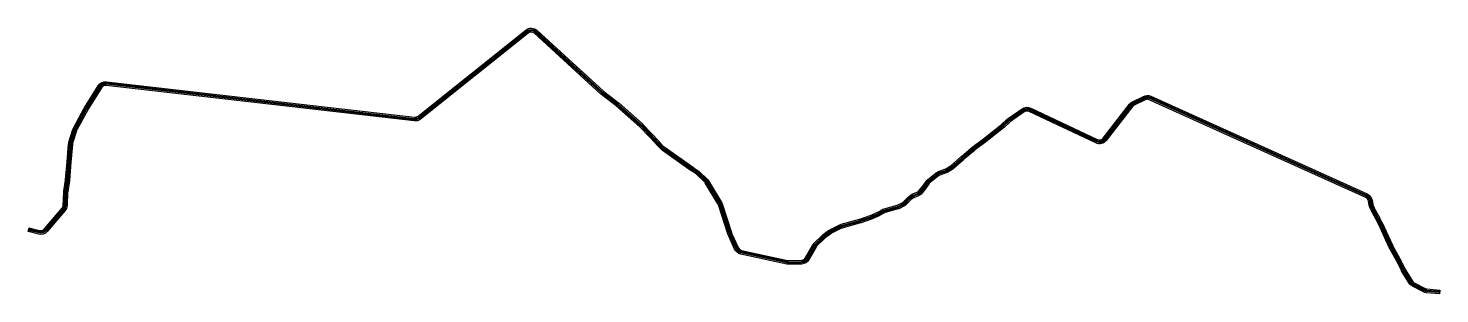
# Model space of a CAD drawing. Header units: millimetres. Extents: x 524447 to 527160, y 4753471 to 4753982.
import ezdxf

# ---------------------------------------------------------------- set-up
doc = ezdxf.new("R2010")
doc.units = ezdxf.units.MM
for name, color, linetype in [('.. SER TEMPORAL', 6, 'Continuous'), ('.. zanja', 253, 'Continuous'), ('..servidumbre permanente subt', 150, 'Continuous'), ('..ZIER-S25-SOTERRADO', 2, 'Continuous')]:
    doc.layers.add(name, color=color, linetype=linetype)

msp = doc.modelspace()

# ---------------------------------------------------------------- linework, layer by layer
at = {"layer": '.. SER TEMPORAL'}
msp.add_lwpolyline([(527160.4, 4753478), (527159.7, 4753470.7), (527135, 4753472.8, -0.098905), (527128.8, 4753474.6), (527108, 4753485.3, -0.133635), (527101.6, 4753491.2), (527087.7, 4753513.4, -0.034845), (527086.6, 4753515.4), (527080.6, 4753528.3, 0.017054), (527080.3, 4753528.8), (527063.2, 4753560.1, -0.017822), (527062.7, 4753561.2), (527043, 4753604.2, 0.015424), (527042.7, 4753604.7), (527037.9, 4753613.8, 0.002993), (527037.8, 4753613.9), (527030.3, 4753627.6, -0.021523), (527029.7, 4753628.9), (527025.7, 4753637.8, -0.065864), (527024.5, 4753642), (527023.4, 4753649.2, 0.253295), (527018, 4753656.3), (526602, 4753844.4, 0.22428), (526594, 4753844.3), (526573.3, 4753834, 0.113865), (526570, 4753831.4), (526519.4, 4753766.1, -0.351883), (526499.1, 4753761.2), (526371.2, 4753821.7, 0.267792), (526361.9, 4753821), (526335, 4753802.4, 0.038765), (526333.9, 4753801.4), (526323.1, 4753791.2, -0.024566), (526321.8, 4753790.1), (526287.8, 4753763.6, -0.001146), (526287.7, 4753763.6), (526265.6, 4753746.5, 0.01188), (526265.2, 4753746.2), (526245.1, 4753729.1, 0.006278), (526244.9, 4753728.9), (526226, 4753712, -0.048358), (526223.4, 4753710.1), (526214.7, 4753705, -0.047735), (526211.9, 4753703.6), (526199.7, 4753699.3, 0.079427), (526197.1, 4753697.8), (526190.8, 4753692.9, 0.001847), (526190.7, 4753692.8), (526181, 4753685.1, 0.075925), (526179, 4753683), (526172.9, 4753674.1, -0.022951), (526172, 4753672.9), (526164.9, 4753664.3, -0.122965), (526158.4, 4753659.5), (526150.7, 4753656.3, 0.043674), (526149.3, 4753655.5), (526144.8, 4753652.7, 0.062189), (526143.1, 4753651.2), (526135.1, 4753642.8, -0.08762), (526130.4, 4753639.3), (526122.3, 4753635.2, -0.049614), (526119.2, 4753634), (526094.2, 4753627.2, 0.069646), (526091.8, 4753626.2), (526084.7, 4753621.9, -0.030469), (526082.9, 4753620.9), (526069.3, 4753614.8, -0.022758), (526067.9, 4753614.2), (526048.2, 4753607.5, -0.015346), (526047.2, 4753607.1), (526012.1, 4753597.4, 0.047684), (526010.4, 4753596.8), (525991.3, 4753587.2, 0.042135), (525989.9, 4753586.4), (525979.3, 4753578.7, 0.038023), (525978.2, 4753577.8), (525963.3, 4753563, 0.068337), (525961.8, 4753561), (525947.9, 4753536.5, -0.263395), (525933.8, 4753528.1), (525909.2, 4753527.5, -0.060254), (525905.2, 4753527.8), (525816.8, 4753547.3, -0.237102), (525805.1, 4753556.7), (525792.5, 4753584.7, -0.027488), (525791.9, 4753586.4), (525773.9, 4753641.9, 0.056724), (525773, 4753643.8), (525748.5, 4753684.6, 0.068263), (525746.9, 4753686.6), (525732.4, 4753700.3, 0.043595), (525731.1, 4753701.4), (525722.1, 4753707.3, -0.008238), (525721.6, 4753707.7), (525665.6, 4753747.4, -0.051959), (525663, 4753749.7), (525654.8, 4753758.5, 0.002556), (525654.7, 4753758.6), (525623.6, 4753791.6, 0.022094), (525623, 4753792.2), (525578.1, 4753832, 0.016571), (525577.6, 4753832.4), (525549.1, 4753854.5, -0.020476), (525548, 4753855.4), (525420.3, 4753972.3, 0.36984), (525408.2, 4753972.7), (525201.4, 4753807, -0.200237), (525189.1, 4753803.5), (524597.2, 4753871.8, 0.290057), (524588.2, 4753867.5), (524562, 4753825.3, 0.014385), (524561.7, 4753824.8), (524540.7, 4753786.3, 0.05018), (524540, 4753784.6), (524532.6, 4753760.5, 0.055408), (524532.2, 4753758.5), (524529.6, 4753724.3, -0.001646), (524529.6, 4753724.2), (524526.7, 4753689.7, -0.01661), (524526.5, 4753688.6), (524523.3, 4753667.3, 0.025561), (524523.2, 4753666.4), (524522, 4753640.5, -0.166835), (524518, 4753630.5), (524484, 4753590.8, -0.285908), (524467.2, 4753585.5), (524447.4, 4753590.6), (524449.3, 4753597.8), (524469, 4753592.7, 0.285908), (524478.4, 4753595.6), (524512.4, 4753635.3, 0.166835), (524514.7, 4753640.9), (524515.9, 4753666.7, -0.025561), (524516.1, 4753668.4), (524519.3, 4753689.7, 0.01661), (524519.3, 4753690.3), (524522.2, 4753724.8, 0.001646), (524522.2, 4753724.9), (524524.9, 4753759.1, -0.055408), (524525.6, 4753762.7), (524533, 4753786.8, -0.05018), (524534.3, 4753789.9), (524555.2, 4753828.3, -0.014385), (524555.7, 4753829.1), (524582, 4753871.4, -0.290057), (524598.1, 4753879.1), (525189.9, 4753810.8, 0.200237), (525196.8, 4753812.8), (525403.6, 4753978.5, -0.36984), (525425.3, 4753977.8), (525553, 4753860.8, 0.020476), (525553.6, 4753860.3), (525582.1, 4753838.2, -0.016571), (525582.9, 4753837.5), (525627.9, 4753797.7, -0.022094), (525628.9, 4753796.7), (525660.1, 4753763.7, -0.002556), (525660.2, 4753763.5), (525668.4, 4753754.6, 0.051959), (525669.8, 4753753.4), (525725.9, 4753713.7, 0.008238), (525726.1, 4753713.5), (525735.2, 4753707.5, -0.043595), (525737.5, 4753705.7), (525752, 4753691.9, -0.068263), (525754.8, 4753688.4), (525779.3, 4753647.6, -0.056724), (525780.9, 4753644.1), (525798.8, 4753588.7, 0.027488), (525799.2, 4753587.7), (525811.8, 4753559.7, 0.237102), (525818.3, 4753554.4), (525906.8, 4753535, 0.060254), (525909, 4753534.8), (525933.6, 4753535.4, 0.263395), (525941.5, 4753540.1), (525955.4, 4753564.6, -0.068337), (525958.2, 4753568.2), (525973.1, 4753583, -0.038023), (525975, 4753584.6), (525985.6, 4753592.4, -0.042135), (525988, 4753593.8), (526007.1, 4753603.3, -0.047684), (526010.1, 4753604.5), (526045.3, 4753614.2, 0.015346), (526045.8, 4753614.4), (526065.5, 4753621.2, 0.022758), (526066.3, 4753621.5), (526079.9, 4753627.6, 0.030469), (526080.9, 4753628.2), (526088, 4753632.5, -0.069646), (526092.2, 4753634.3), (526117.3, 4753641.1, 0.049614), (526119, 4753641.8), (526127.1, 4753645.9, 0.08762), (526129.7, 4753647.8), (526137.7, 4753656.3, -0.062189), (526140.9, 4753658.9), (526145.3, 4753661.7, -0.043674), (526147.9, 4753663.1), (526155.6, 4753666.3, 0.122965), (526159.3, 4753668.9), (526166.4, 4753677.5, 0.022951), (526166.9, 4753678.2), (526173, 4753687.2, -0.075925), (526176.4, 4753690.9), (526186.1, 4753698.6, -0.001847), (526186.2, 4753698.7), (526192.6, 4753703.6, -0.079427), (526197.2, 4753706.2), (526209.4, 4753710.5, 0.047735), (526211, 4753711.3), (526219.6, 4753716.5, 0.048358), (526221.1, 4753717.5), (526240, 4753734.4, -0.006278), (526240.3, 4753734.7), (526260.4, 4753751.8, -0.01188), (526261.1, 4753752.3), (526283.2, 4753769.4, 0.001146), (526283.3, 4753769.4), (526317.3, 4753795.9, 0.024566), (526318, 4753796.5), (526328.8, 4753806.8, -0.038765), (526330.8, 4753808.4), (526357.7, 4753827, -0.267792), (526374.3, 4753828.4), (526502.2, 4753767.8, 0.351883), (526513.6, 4753770.6), (526564.2, 4753835.9, -0.113865), (526570, 4753840.6), (526590.7, 4753850.9, -0.22428), (526605, 4753851.1), (527021, 4753663, -0.253295), (527030.6, 4753650.3), (527031.7, 4753643.1, 0.065864), (527032.4, 4753640.8), (527036.4, 4753631.8, 0.021523), (527036.7, 4753631.1), (527044.3, 4753617.4, -0.002993), (527044.4, 4753617.3), (527049.2, 4753608.2, -0.015424), (527049.7, 4753607.2), (527069.4, 4753564.2, 0.017822), (527069.7, 4753563.6), (527086.8, 4753532.4, -0.017054), (527087.3, 4753531.3), (527093.2, 4753518.5, 0.035718), (527093.9, 4753517.3), (527107.8, 4753495.1, 0.133635), (527111.4, 4753491.8), (527132.1, 4753481.1, 0.098905), (527135.6, 4753480.1)], format="xyb", close=True, dxfattribs=at)
at = {"layer": '.. zanja'}
msp.add_lwpolyline([(527160, 4753473.7), (527135.3, 4753475.8, -0.098905), (527130.1, 4753477.2), (527109.4, 4753488, -0.133635), (527104.1, 4753492.8), (527090.2, 4753515, -0.035115), (527089.3, 4753516.7), (527083.4, 4753529.5, 0.017054), (527083, 4753530.3), (527065.9, 4753561.6, -0.017822), (527065.4, 4753562.4), (527045.7, 4753605.4, 0.015424), (527045.4, 4753606.1), (527040.5, 4753615.2, 0.002993), (527040.5, 4753615.3), (527032.9, 4753629, -0.021523), (527032.4, 4753630.1), (527028.5, 4753639, -0.065864), (527027.4, 4753642.5), (527026.3, 4753649.7, 0.253295), (527019.2, 4753659), (526603.2, 4753847.1, 0.22428), (526592.7, 4753846.9), (526571.9, 4753836.7, 0.113865), (526567.6, 4753833.2), (526517, 4753767.9, -0.351883), (526500.3, 4753763.9), (526372.5, 4753824.4, 0.267792), (526360.2, 4753823.4), (526333.3, 4753804.8, 0.038765), (526331.8, 4753803.6), (526321, 4753793.3, -0.024566), (526320, 4753792.5), (526285.9, 4753766, -0.001146), (526285.9, 4753765.9), (526263.7, 4753748.9, 0.01188), (526263.3, 4753748.5), (526243.1, 4753731.4, 0.006278), (526242.9, 4753731.2), (526224, 4753714.3, -0.048358), (526221.9, 4753712.7), (526213.2, 4753707.6, -0.047735), (526210.8, 4753706.5), (526198.7, 4753702.1, 0.079427), (526195.3, 4753700.2), (526188.9, 4753695.2, 0.001847), (526188.8, 4753695.2), (526179.1, 4753687.5, 0.075925), (526176.6, 4753684.7), (526170.5, 4753675.8, -0.022951), (526169.7, 4753674.8), (526162.6, 4753666.2, -0.122965), (526157.3, 4753662.2), (526149.6, 4753659.1, 0.043674), (526147.7, 4753658.1), (526143.2, 4753655.2, 0.062189), (526140.9, 4753653.3), (526132.9, 4753644.8, -0.08762), (526129.1, 4753642), (526121, 4753637.9, -0.049614), (526118.4, 4753636.9), (526093.4, 4753630.1, 0.069646), (526090.2, 4753628.7), (526083.1, 4753624.4, -0.030469), (526081.7, 4753623.7), (526068.1, 4753617.5, -0.022758), (526066.9, 4753617.1), (526047.2, 4753610.3, -0.015346), (526046.4, 4753610), (526011.2, 4753600.3, 0.047684), (526009.1, 4753599.4), (525989.9, 4753589.9, 0.042135), (525988.1, 4753588.8), (525977.6, 4753581.1, 0.038023), (525976.1, 4753579.9), (525961.2, 4753565.1, 0.068337), (525959.2, 4753562.5), (525945.3, 4753538, -0.263395), (525933.7, 4753531.1), (525909.1, 4753530.5, -0.060254), (525905.9, 4753530.8), (525817.4, 4753550.2, -0.237102), (525807.9, 4753557.9), (525795.2, 4753585.9, -0.027488), (525794.7, 4753587.3), (525776.7, 4753642.8, 0.056724), (525775.6, 4753645.3), (525751.1, 4753686.2, 0.068263), (525749, 4753688.8), (525734.5, 4753702.5, 0.043595), (525732.8, 4753703.9), (525723.7, 4753709.9, -0.008238), (525723.3, 4753710.1), (525667.3, 4753749.8, -0.051959), (525665.2, 4753751.7), (525657, 4753760.6, 0.002556), (525656.9, 4753760.7), (525625.7, 4753793.7, 0.022094), (525625, 4753794.4), (525580, 4753834.3, 0.016571), (525579.4, 4753834.8), (525550.9, 4753856.9, -0.020476), (525550.1, 4753857.6), (525422.4, 4753974.6, 0.36984), (525406.3, 4753975.1), (525199.5, 4753809.4, -0.200237), (525189.4, 4753806.5), (524597.6, 4753874.8, 0.290057), (524585.7, 4753869.1), (524559.4, 4753826.8, 0.014385), (524559.1, 4753826.2), (524538.1, 4753787.8, 0.05018), (524537.1, 4753785.5), (524529.7, 4753761.4, 0.055408), (524529.2, 4753758.7), (524526.6, 4753724.5, -0.001646), (524526.6, 4753724.5), (524523.7, 4753689.9, -0.01661), (524523.6, 4753689), (524520.4, 4753667.8, 0.025561), (524520.2, 4753666.5), (524519, 4753640.7, -0.166835), (524515.7, 4753632.4), (524481.7, 4753592.8, -0.285908), (524467.9, 4753588.5), (524448.2, 4753593.5), (524448.5, 4753594.8), (524468.3, 4753589.8, 0.285908), (524480.7, 4753593.7), (524514.7, 4753633.3, 0.166835), (524517.7, 4753640.7), (524518.9, 4753666.6, -0.025561), (524519, 4753668), (524522.2, 4753689.2, 0.01661), (524522.3, 4753690), (524525.2, 4753724.6, 0.001646), (524525.2, 4753724.7), (524527.9, 4753758.8, -0.055408), (524528.4, 4753761.8), (524535.8, 4753785.9, -0.05018), (524536.9, 4753788.4), (524557.9, 4753826.9, -0.014385), (524558.3, 4753827.6), (524584.5, 4753869.8, -0.290057), (524597.7, 4753876.2), (525189.6, 4753807.8, 0.200237), (525198.7, 4753810.4), (525405.5, 4753976.1, -0.36984), (525423.3, 4753975.6), (525551, 4753858.6, 0.020476), (525551.8, 4753858), (525580.2, 4753835.9, -0.016571), (525580.9, 4753835.3), (525625.9, 4753795.4, -0.022094), (525626.7, 4753794.6), (525657.9, 4753761.6, -0.002556), (525658, 4753761.5), (525666.2, 4753752.6, 0.051959), (525668.1, 4753750.9), (525724.1, 4753711.2, 0.008238), (525724.5, 4753711), (525733.5, 4753705, -0.043595), (525735.4, 4753703.5), (525749.9, 4753689.8, -0.068263), (525752.2, 4753686.9), (525776.7, 4753646, -0.056724), (525778, 4753643.2), (525796, 4753587.8, 0.027488), (525796.5, 4753586.5), (525809.1, 4753558.5, 0.237102), (525817.7, 4753551.5), (525906.2, 4753532.1, 0.060254), (525909.1, 4753531.8), (525933.7, 4753532.4, 0.263395), (525944.1, 4753538.6), (525958, 4753563.1, -0.068337), (525960.3, 4753566.1), (525975.2, 4753580.9, -0.038023), (525976.8, 4753582.2), (525987.3, 4753589.9, -0.042135), (525989.3, 4753591.1), (526008.5, 4753600.6, -0.047684), (526010.9, 4753601.6), (526046.1, 4753611.3, 0.015346), (526046.8, 4753611.6), (526066.5, 4753618.4, 0.022758), (526067.5, 4753618.8), (526081.1, 4753624.9, 0.030469), (526082.4, 4753625.6), (526089.5, 4753629.9, -0.069646), (526093, 4753631.4), (526118.1, 4753638.2, 0.049614), (526120.3, 4753639.1), (526128.5, 4753643.2, 0.08762), (526131.9, 4753645.7), (526139.9, 4753654.2, -0.062189), (526142.5, 4753656.4), (526147, 4753659.2, -0.043674), (526149.1, 4753660.3), (526156.8, 4753663.5, 0.122965), (526161.6, 4753667), (526168.7, 4753675.6, 0.022951), (526169.3, 4753676.5), (526175.4, 4753685.5, -0.075925), (526178.3, 4753688.5), (526188, 4753696.2, -0.001847), (526188.1, 4753696.3), (526194.5, 4753701.3, -0.079427), (526198.3, 4753703.4), (526210.4, 4753707.7, 0.047735), (526212.5, 4753708.7), (526221.2, 4753713.9, 0.048358), (526223.1, 4753715.3), (526242, 4753732.2, -0.006278), (526242.2, 4753732.4), (526262.4, 4753749.5, -0.01188), (526262.9, 4753749.9), (526285.1, 4753767, 0.001146), (526285.1, 4753767), (526319.1, 4753793.5, 0.024566), (526320.1, 4753794.3), (526330.9, 4753804.6, -0.038765), (526332.5, 4753805.9), (526359.4, 4753824.5, -0.267792), (526373.1, 4753825.6), (526500.9, 4753765.1, 0.351883), (526515.9, 4753768.7), (526566.6, 4753834.1, -0.113865), (526571.3, 4753837.9), (526592.1, 4753848.2, -0.22428), (526603.7, 4753848.4), (527019.8, 4753660.3, -0.253295), (527027.7, 4753649.9), (527028.8, 4753642.7, 0.065864), (527029.7, 4753639.6), (527033.6, 4753630.6, 0.021523), (527034.1, 4753629.7), (527041.6, 4753616, -0.002993), (527041.7, 4753615.8), (527046.6, 4753606.8, -0.015424), (527047, 4753606), (527066.6, 4753563, 0.017822), (527067, 4753562.2), (527084.2, 4753530.9, -0.017054), (527084.6, 4753530.1), (527090.5, 4753517.2, 0.035267), (527091.3, 4753515.7), (527105.3, 4753493.5, 0.133635), (527110.1, 4753489.2), (527130.8, 4753478.4, 0.098905), (527135.4, 4753477.1), (527160.1, 4753475)], format="xyb", close=True, dxfattribs=at)
at = {"layer": '..servidumbre permanente subt'}
msp.add_lwpolyline([(527159.9, 4753473), (527135.2, 4753475.1, -0.098905), (527129.8, 4753476.6), (527109.1, 4753487.4, -0.133635), (527103.6, 4753492.5), (527089.6, 4753514.6, -0.035047), (527088.7, 4753516.4), (527082.7, 4753529.2, 0.017054), (527082.4, 4753529.9), (527065.3, 4753561.2, -0.017822), (527064.8, 4753562.1), (527045.1, 4753605.2, 0.015424), (527044.8, 4753605.8), (527039.9, 4753614.9, 0.002993), (527039.9, 4753615), (527032.3, 4753628.7, -0.021523), (527031.8, 4753629.8), (527027.8, 4753638.7, -0.065864), (527026.8, 4753642.3), (527025.7, 4753649.6, 0.253295), (527018.9, 4753658.4), (526602.9, 4753846.5, 0.22428), (526593, 4753846.3), (526572.2, 4753836.1, 0.113865), (526568.2, 4753832.8), (526517.5, 4753767.5, -0.351883), (526500.1, 4753763.3), (526372.2, 4753823.8, 0.267792), (526360.6, 4753822.9), (526333.7, 4753804.3, 0.038765), (526332.3, 4753803.1), (526321.5, 4753792.9, -0.024566), (526320.4, 4753791.9), (526286.3, 4753765.4, -0.001146), (526286.3, 4753765.4), (526264.1, 4753748.3, 0.01188), (526263.7, 4753748), (526243.5, 4753730.8, 0.006278), (526243.3, 4753730.7), (526224.4, 4753713.8, -0.048358), (526222.2, 4753712.1), (526213.5, 4753707, -0.047735), (526211.1, 4753705.8), (526198.9, 4753701.5, 0.079427), (526195.7, 4753699.7), (526189.3, 4753694.7, 0.001847), (526189.3, 4753694.6), (526179.5, 4753686.9, 0.075925), (526177.1, 4753684.4), (526171, 4753675.4, -0.022951), (526170.2, 4753674.3), (526163.1, 4753665.7, -0.122965), (526157.5, 4753661.6), (526149.8, 4753658.4, 0.043674), (526148, 4753657.5), (526143.6, 4753654.7, 0.062189), (526141.4, 4753652.8), (526133.4, 4753644.3, -0.08762), (526129.4, 4753641.4), (526121.3, 4753637.3, -0.049614), (526118.6, 4753636.3), (526093.5, 4753629.4, 0.069646), (526090.6, 4753628.2), (526083.5, 4753623.9, -0.030469), (526081.9, 4753623), (526068.3, 4753616.9, -0.022758), (526067.1, 4753616.4), (526047.4, 4753609.7, -0.015346), (526046.6, 4753609.4), (526011.4, 4753599.6, 0.047684), (526009.4, 4753598.8), (525990.2, 4753589.3, 0.042135), (525988.5, 4753588.3), (525977.9, 4753580.6, 0.038023), (525976.6, 4753579.4), (525961.7, 4753564.6, 0.068337), (525959.8, 4753562.1), (525945.9, 4753537.6, -0.263395), (525933.8, 4753530.4), (525909.1, 4753529.8, -0.060254), (525905.7, 4753530.1), (525817.3, 4753549.5, -0.237102), (525807.2, 4753557.7), (525794.6, 4753585.7, -0.027488), (525794.1, 4753587.1), (525776.1, 4753642.6, 0.056724), (525775, 4753645), (525750.5, 4753685.8, 0.068263), (525748.5, 4753688.3), (525734, 4753702, 0.043595), (525732.4, 4753703.3), (525723.3, 4753709.3, -0.008238), (525723, 4753709.6), (525666.9, 4753749.3, -0.051959), (525664.7, 4753751.2), (525656.5, 4753760.1, 0.002556), (525656.4, 4753760.2), (525625.3, 4753793.2, 0.022094), (525624.5, 4753793.9), (525579.6, 4753833.8, 0.016571), (525579, 4753834.3), (525550.5, 4753856.4, -0.020476), (525549.6, 4753857.1), (525421.9, 4753974.1, 0.36984), (525406.8, 4753974.6), (525200, 4753808.9, -0.200237), (525189.4, 4753805.8), (524597.5, 4753874.1, 0.290057), (524586.3, 4753868.7), (524560, 4753826.5, 0.014385), (524559.6, 4753825.9), (524538.7, 4753787.5, 0.05018), (524537.8, 4753785.3), (524530.4, 4753761.2, 0.055408), (524529.9, 4753758.7), (524527.3, 4753724.5, -0.001646), (524527.2, 4753724.4), (524524.4, 4753689.9, -0.01661), (524524.2, 4753688.9), (524521, 4753667.7, 0.025561), (524520.9, 4753666.5), (524519.7, 4753640.6, -0.166835), (524516.2, 4753632), (524482.2, 4753592.4, -0.285908), (524467.8, 4753587.8), (524448, 4753592.9), (524448.7, 4753595.5), (524468.4, 4753590.4, 0.285908), (524480.2, 4753594.1), (524514.2, 4753633.7, 0.166835), (524517, 4753640.8), (524518.2, 4753666.6, -0.025561), (524518.4, 4753668.1), (524521.6, 4753689.3, 0.01661), (524521.7, 4753690.1), (524524.6, 4753724.6, 0.001646), (524524.6, 4753724.7), (524527.2, 4753758.9, -0.055408), (524527.8, 4753762), (524535.2, 4753786.1, -0.05018), (524536.3, 4753788.7), (524557.3, 4753827.2, -0.014385), (524557.7, 4753827.9), (524584, 4753870.2, -0.290057), (524597.8, 4753876.8), (525189.7, 4753808.5, 0.200237), (525198.3, 4753811), (525405.1, 4753976.7, -0.36984), (525423.7, 4753976.1), (525551.4, 4753859.1, 0.020476), (525552.2, 4753858.5), (525580.7, 4753836.4, -0.016571), (525581.4, 4753835.8), (525626.3, 4753795.9, -0.022094), (525627.2, 4753795.1), (525658.4, 4753762.1, -0.002556), (525658.5, 4753762), (525666.7, 4753753.1, 0.051959), (525668.5, 4753751.5), (525724.5, 4753711.8, 0.008238), (525724.8, 4753711.5), (525733.9, 4753705.5, -0.043595), (525735.9, 4753704), (525750.4, 4753690.3, -0.068263), (525752.8, 4753687.2), (525777.3, 4753646.4, -0.056724), (525778.7, 4753643.4), (525796.6, 4753588, 0.027488), (525797.1, 4753586.8), (525809.7, 4753558.8, 0.237102), (525817.8, 4753552.2), (525906.3, 4753532.7, 0.060254), (525909.1, 4753532.5), (525933.7, 4753533.1, 0.263395), (525943.5, 4753539), (525957.4, 4753563.5, -0.068337), (525959.8, 4753566.6), (525974.7, 4753581.4, -0.038023), (525976.4, 4753582.8), (525987, 4753590.5, -0.042135), (525989, 4753591.7), (526008.2, 4753601.3, -0.047684), (526010.7, 4753602.2), (526045.9, 4753612, 0.015346), (526046.6, 4753612.2), (526066.2, 4753619, 0.022758), (526067.2, 4753619.4), (526080.8, 4753625.5, 0.030469), (526082.1, 4753626.2), (526089.2, 4753630.5, -0.069646), (526092.8, 4753632), (526117.9, 4753638.9, 0.049614), (526120, 4753639.7), (526128.2, 4753643.8, 0.08762), (526131.4, 4753646.2), (526139.4, 4753654.7, -0.062189), (526142.1, 4753656.9), (526146.6, 4753659.8, -0.043674), (526148.8, 4753660.9), (526156.5, 4753664.1, 0.122965), (526161, 4753667.5), (526168.1, 4753676.1, 0.022951), (526168.8, 4753676.9), (526174.9, 4753685.9, -0.075925), (526177.8, 4753689), (526187.6, 4753696.8, -0.001847), (526187.7, 4753696.8), (526194.1, 4753701.8, -0.079427), (526198, 4753704), (526210.2, 4753708.4, 0.047735), (526212.2, 4753709.3), (526220.8, 4753714.5, 0.048358), (526222.6, 4753715.8), (526241.5, 4753732.7, -0.006278), (526241.8, 4753732.9), (526262, 4753750, -0.01188), (526262.5, 4753750.5), (526284.6, 4753767.5, 0.001146), (526284.7, 4753767.6), (526318.7, 4753794.1, 0.024566), (526319.6, 4753794.8), (526330.4, 4753805.1, -0.038765), (526332.1, 4753806.5), (526359.1, 4753825.1, -0.267792), (526373.4, 4753826.3), (526501.2, 4753765.7, 0.351883), (526515.4, 4753769.1), (526566, 4753834.5, -0.113865), (526571, 4753838.5), (526591.8, 4753848.8, -0.22428), (526604, 4753849), (527020.1, 4753660.9, -0.253295), (527028.3, 4753650), (527029.4, 4753642.8, 0.065864), (527030.3, 4753639.8), (527034.3, 4753630.9, 0.021523), (527034.7, 4753630), (527042.2, 4753616.3, -0.002993), (527042.3, 4753616.2), (527047.2, 4753607.1, -0.015424), (527047.6, 4753606.3), (527067.3, 4753563.3, 0.017822), (527067.6, 4753562.5), (527084.8, 4753531.2, -0.017054), (527085.2, 4753530.4), (527091.1, 4753517.5, 0.035353), (527091.9, 4753516.1), (527105.9, 4753493.9, 0.133635), (527110.4, 4753489.8), (527131.1, 4753479, 0.098905), (527135.5, 4753477.8), (527160.2, 4753475.7)], format="xyb", close=True, dxfattribs=at)
at = {"layer": '..ZIER-S25-SOTERRADO'}
msp.add_lwpolyline([(524448.3, 4753594.2), (524468.1, 4753589.1, 0.285908), (524481.2, 4753593.2), (524515.2, 4753632.9, 0.166835), (524518.3, 4753640.7), (524519.6, 4753666.6, -0.025561), (524519.7, 4753667.9), (524522.9, 4753689.1, 0.01661), (524523, 4753690), (524525.9, 4753724.5, 0.001646), (524525.9, 4753724.6), (524528.5, 4753758.8, -0.055408), (524529.1, 4753761.6), (524536.5, 4753785.7, -0.05018), (524537.5, 4753788.1), (524558.5, 4753826.6, -0.014385), (524558.8, 4753827.2), (524585.1, 4753869.4, -0.290057), (524597.6, 4753875.5), (525189.5, 4753807.1, 0.200237), (525199.1, 4753809.9), (525405.9, 4753975.6, -0.36984), (525422.8, 4753975.1), (525550.5, 4753858.1, 0.020476), (525551.3, 4753857.4), (525579.8, 4753835.3, -0.016571), (525580.5, 4753834.8), (525625.4, 4753794.9, -0.022094), (525626.2, 4753794.1), (525657.4, 4753761.1, -0.002556), (525657.5, 4753761), (525665.7, 4753752.2, 0.051959), (525667.7, 4753750.4), (525723.7, 4753710.7, 0.008238), (525724.1, 4753710.4), (525733.2, 4753704.4, -0.043595), (525734.9, 4753703), (525749.5, 4753689.3, -0.068263), (525751.7, 4753686.5), (525776.2, 4753645.7, -0.056724), (525777.4, 4753643), (525795.3, 4753587.5, 0.027488), (525795.9, 4753586.2), (525808.5, 4753558.2, 0.237102), (525817.5, 4753550.9), (525906, 4753531.4, 0.060254), (525909.1, 4753531.1), (525933.7, 4753531.7, 0.263395), (525944.7, 4753538.3), (525958.6, 4753562.8, -0.068337), (525960.7, 4753565.6), (525975.7, 4753580.4, -0.038023), (525977.2, 4753581.7), (525987.7, 4753589.4, -0.042135), (525989.6, 4753590.5), (526008.8, 4753600, -0.047684), (526011.1, 4753600.9), (526046.2, 4753610.7, 0.015346), (526047, 4753610.9), (526066.7, 4753617.7, 0.022758), (526067.8, 4753618.2), (526081.4, 4753624.3, 0.030469), (526082.8, 4753625), (526089.9, 4753629.3, -0.069646), (526093.2, 4753630.7), (526118.2, 4753637.6, 0.049614), (526120.7, 4753638.5), (526128.8, 4753642.6, 0.08762), (526132.4, 4753645.3), (526140.4, 4753653.8, -0.062189), (526142.9, 4753655.8), (526147.3, 4753658.6, -0.043674), (526149.3, 4753659.7), (526157, 4753662.9, 0.122965), (526162.1, 4753666.6), (526169.2, 4753675.2, 0.022951), (526169.9, 4753676.2), (526176, 4753685.1, -0.075925), (526178.7, 4753688), (526188.4, 4753695.7, -0.001847), (526188.5, 4753695.8), (526194.9, 4753700.7, -0.079427), (526198.5, 4753702.7), (526210.6, 4753707.1, 0.047735), (526212.9, 4753708.1), (526221.5, 4753713.3, 0.048358), (526223.5, 4753714.8), (526242.4, 4753731.7, -0.006278), (526242.7, 4753731.9), (526262.8, 4753749, -0.01188), (526263.3, 4753749.4), (526285.5, 4753766.5, 0.001146), (526285.5, 4753766.5), (526319.6, 4753793, 0.024566), (526320.5, 4753793.8), (526331.3, 4753804.1, -0.038765), (526332.9, 4753805.4), (526359.8, 4753824, -0.267792), (526372.8, 4753825), (526500.6, 4753764.5, 0.351883), (526516.5, 4753768.3), (526567.1, 4753833.6, -0.113865), (526571.6, 4753837.3), (526592.4, 4753847.6, -0.22428), (526603.5, 4753847.7), (527019.5, 4753659.6, -0.253295), (527027, 4753649.8), (527028.1, 4753642.6, 0.065864), (527029.1, 4753639.3), (527033, 4753630.4, 0.021523), (527033.5, 4753629.4), (527041.1, 4753615.7, -0.002993), (527041.1, 4753615.5), (527046, 4753606.4, -0.015424), (527046.3, 4753605.7), (527066, 4753562.7, 0.017822), (527066.5, 4753561.9), (527083.6, 4753530.6, -0.017054), (527084, 4753529.8), (527089.9, 4753517, 0.035188), (527090.8, 4753515.3), (527104.7, 4753493.2, 0.133635), (527109.7, 4753488.6), (527130.4, 4753477.8, 0.098905), (527135.3, 4753476.4), (527160.1, 4753474.4)], format="xyb", dxfattribs=at)

doc.saveas('drawing.dxf')
